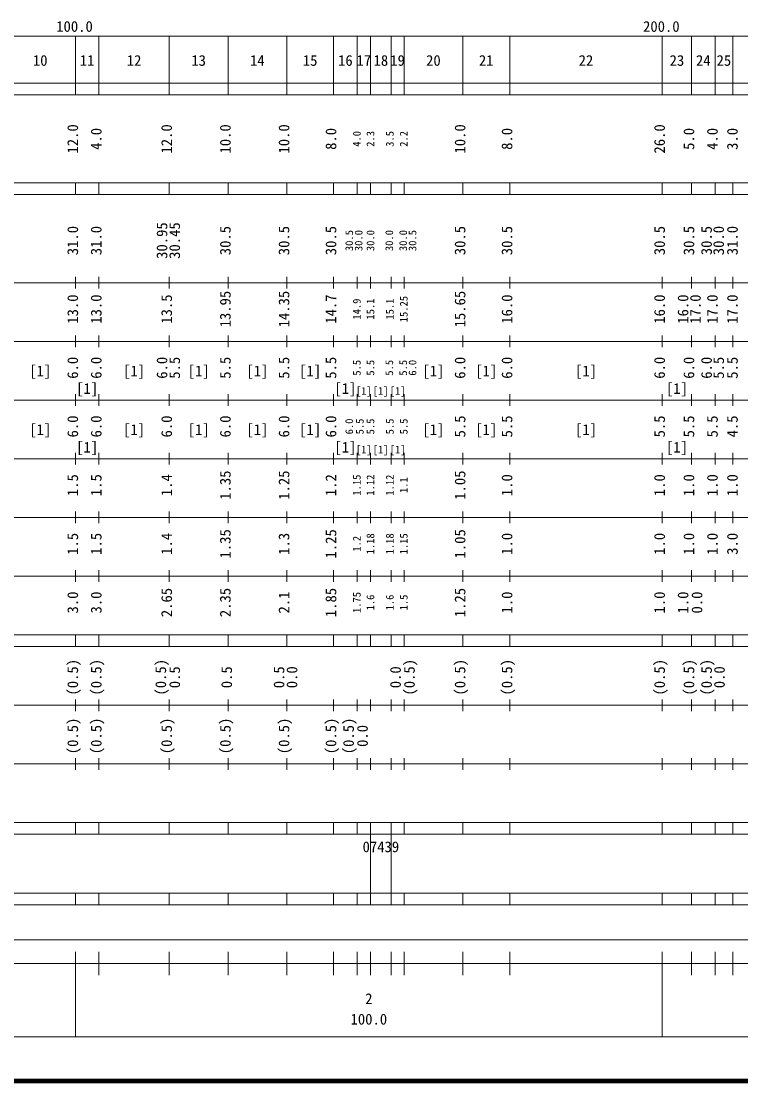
# Model space of a CAD drawing. Units: millimetres on the paper, enlarged 1000 times. Extents: x 40000 to 680000, y 20000 to 380000.
# Drawn here: x 158757 to 281386, y 20000 to 200558 of the extents above; entities that cross this region are included whole.
import ezdxf
from ezdxf.enums import TextEntityAlignment as Align

# ---------------------------------------------------------------- set-up
doc = ezdxf.new("R2010")
doc.units = ezdxf.units.MM
doc.header["$LTSCALE"] = 1000
doc.layers.add('M-TTL', color=2, linetype='Continuous', lineweight=140)
doc.layers.add('M-TTL-BAND', color=7, linetype='Continuous', lineweight=13)
doc.styles.add('ＭＳ ゴシック', font='')
doc.styles.get('ＭＳ ゴシック').set_extended_font_data('MS Gothic')

msp = doc.modelspace()

# ---------------------------------------------------------------- linework, layer by layer
at = {"layer": 'M-TTL'}
msp.add_line((40000, 20000), (680000, 20000), dxfattribs=at)
at = {"layer": 'M-TTL-BAND'}
for p, q in [((68000, 198000), (579000, 198000)), ((168000, 188000), (168000, 198000)), ((172000, 188000), (172000, 198000)), ((184000, 188000), (184000, 198000)), ((194000, 188000), (194000, 198000)), ((204000, 188000), (204000, 198000)), ((212000, 188000), (212000, 198000)), ((216000, 188000), (216000, 198000)), ((218300, 188000), (218300, 198000)), ((221800, 188000), (221800, 198000)), ((224000, 188000), (224000, 198000)), ((234000, 188000), (234000, 198000)), ((242000, 188000), (242000, 198000)), ((268000, 188000), (268000, 198000)), ((273000, 188000), (273000, 198000)), ((277000, 188000), (277000, 198000)), ((280000, 188000), (280000, 198000)), ((40000, 190000), (579000, 190000)), ((40000, 188000), (579000, 188000)), ((40000, 173000), (579000, 173000)), ((168000, 171000), (168000, 173000)), ((172000, 171000), (172000, 173000)), ((184000, 171000), (184000, 173000)), ((194000, 171000), (194000, 173000)), ((204000, 171000), (204000, 173000)), ((212000, 171000), (212000, 173000)), ((216000, 171000), (216000, 173000)), ((218300, 171000), (218300, 173000)), ((221800, 171000), (221800, 173000)), ((224000, 171000), (224000, 173000)), ((234000, 171000), (234000, 173000)), ((242000, 171000), (242000, 173000)), ((268000, 171000), (268000, 173000)), ((273000, 171000), (273000, 173000)), ((277000, 171000), (277000, 173000)), ((280000, 171000), (280000, 173000)), ((40000, 171000), (579000, 171000)), ((40000, 156000), (579000, 156000)), ((168000, 155000), (168000, 157000)), ((172000, 155000), (172000, 157000)), ((184000, 155000), (184000, 157000)), ((194000, 155000), (194000, 157000)), ((204000, 155000), (204000, 157000)), ((212000, 155000), (212000, 157000)), ((216000, 155000), (216000, 157000)), ((218300, 155000), (218300, 157000)), ((221800, 155000), (221800, 157000)), ((224000, 155000), (224000, 157000)), ((234000, 155000), (234000, 157000)), ((242000, 155000), (242000, 157000)), ((268000, 155000), (268000, 157000)), ((273000, 155000), (273000, 157000)), ((277000, 155000), (277000, 157000)), ((280000, 155000), (280000, 157000)), ((168000, 145000), (168000, 147000)), ((172000, 145000), (172000, 147000)), ((184000, 145000), (184000, 147000)), ((194000, 145000), (194000, 147000)), ((204000, 145000), (204000, 147000)), ((212000, 145000), (212000, 147000)), ((216000, 145000), (216000, 147000)), ((218300, 145000), (218300, 147000)), ((221800, 145000), (221800, 147000)), ((224000, 145000), (224000, 147000)), ((234000, 145000), (234000, 147000)), ((242000, 145000), (242000, 147000)), ((268000, 145000), (268000, 147000)), ((273000, 145000), (273000, 147000)), ((277000, 145000), (277000, 147000)), ((280000, 145000), (280000, 147000)), ((46000, 146000), (579000, 146000)), ((52000, 136000), (579000, 136000)), ((168000, 135000), (168000, 137000)), ((172000, 135000), (172000, 137000)), ((184000, 135000), (184000, 137000)), ((194000, 135000), (194000, 137000)), ((204000, 135000), (204000, 137000)), ((212000, 135000), (212000, 137000)), ((216000, 135000), (216000, 137000)), ((218300, 135000), (218300, 137000)), ((221800, 135000), (221800, 137000)), ((224000, 135000), (224000, 137000)), ((234000, 135000), (234000, 137000)), ((242000, 135000), (242000, 137000)), ((268000, 135000), (268000, 137000)), ((273000, 135000), (273000, 137000)), ((277000, 135000), (277000, 137000)), ((280000, 135000), (280000, 137000)), ((168000, 125000), (168000, 127000)), ((172000, 125000), (172000, 127000)), ((184000, 125000), (184000, 127000)), ((194000, 125000), (194000, 127000)), ((204000, 125000), (204000, 127000)), ((212000, 125000), (212000, 127000)), ((216000, 125000), (216000, 127000)), ((218300, 125000), (218300, 127000)), ((221800, 125000), (221800, 127000)), ((224000, 125000), (224000, 127000)), ((234000, 125000), (234000, 127000)), ((242000, 125000), (242000, 127000)), ((268000, 125000), (268000, 127000)), ((273000, 125000), (273000, 127000)), ((277000, 125000), (277000, 127000)), ((280000, 125000), (280000, 127000)), ((46000, 126000), (579000, 126000)), ((52000, 116000), (579000, 116000)), ((168000, 115000), (168000, 117000)), ((172000, 115000), (172000, 117000)), ((184000, 115000), (184000, 117000)), ((194000, 115000), (194000, 117000)), ((204000, 115000), (204000, 117000)), ((212000, 115000), (212000, 117000)), ((216000, 115000), (216000, 117000)), ((218300, 115000), (218300, 117000)), ((221800, 115000), (221800, 117000)), ((224000, 115000), (224000, 117000)), ((234000, 115000), (234000, 117000)), ((242000, 115000), (242000, 117000)), ((268000, 115000), (268000, 117000)), ((273000, 115000), (273000, 117000)), ((277000, 115000), (277000, 117000)), ((280000, 115000), (280000, 117000)), ((168000, 105000), (168000, 107000)), ((172000, 105000), (172000, 107000)), ((184000, 105000), (184000, 107000)), ((194000, 105000), (194000, 107000)), ((204000, 105000), (204000, 107000)), ((212000, 105000), (212000, 107000)), ((216000, 105000), (216000, 107000)), ((218300, 105000), (218300, 107000)), ((221800, 105000), (221800, 107000)), ((224000, 105000), (224000, 107000)), ((234000, 105000), (234000, 107000)), ((242000, 105000), (242000, 107000)), ((268000, 105000), (268000, 107000)), ((273000, 105000), (273000, 107000)), ((277000, 105000), (277000, 107000)), ((280000, 105000), (280000, 107000)), ((46000, 106000), (579000, 106000)), ((40000, 96000), (579000, 96000)), ((168000, 94000), (168000, 96000)), ((172000, 94000), (172000, 96000)), ((184000, 94000), (184000, 96000)), ((194000, 94000), (194000, 96000)), ((204000, 94000), (204000, 96000)), ((212000, 94000), (212000, 96000)), ((216000, 94000), (216000, 96000)), ((218300, 94000), (218300, 96000)), ((221800, 94000), (221800, 96000)), ((224000, 94000), (224000, 96000)), ((234000, 94000), (234000, 96000)), ((242000, 94000), (242000, 96000)), ((268000, 94000), (268000, 96000)), ((273000, 94000), (273000, 96000)), ((277000, 94000), (277000, 96000)), ((280000, 94000), (280000, 96000)), ((40000, 94000), (579000, 94000)), ((168000, 83000), (168000, 85000)), ((172000, 83000), (172000, 85000)), ((184000, 83000), (184000, 85000)), ((194000, 83000), (194000, 85000)), ((204000, 83000), (204000, 85000)), ((212000, 83000), (212000, 85000)), ((216000, 83000), (216000, 85000)), ((218300, 83000), (218300, 85000)), ((221800, 83000), (221800, 85000)), ((224000, 83000), (224000, 85000)), ((234000, 83000), (234000, 85000)), ((242000, 83000), (242000, 85000)), ((268000, 83000), (268000, 85000)), ((273000, 83000), (273000, 85000)), ((277000, 83000), (277000, 85000)), ((280000, 83000), (280000, 85000)), ((49000, 84000), (579000, 84000)), ((168000, 73000), (168000, 75000)), ((172000, 73000), (172000, 75000)), ((184000, 73000), (184000, 75000)), ((194000, 73000), (194000, 75000)), ((204000, 73000), (204000, 75000)), ((212000, 73000), (212000, 75000)), ((216000, 73000), (216000, 75000)), ((218300, 73000), (218300, 75000)), ((221800, 73000), (221800, 75000)), ((224000, 73000), (224000, 75000)), ((234000, 73000), (234000, 75000)), ((242000, 73000), (242000, 75000)), ((268000, 73000), (268000, 75000)), ((273000, 73000), (273000, 75000)), ((277000, 73000), (277000, 75000)), ((280000, 73000), (280000, 75000)), ((40000, 74000), (579000, 74000)), ((40000, 64000), (579000, 64000)), ((168000, 62000), (168000, 64000)), ((172000, 62000), (172000, 64000)), ((184000, 62000), (184000, 64000)), ((194000, 62000), (194000, 64000)), ((204000, 62000), (204000, 64000)), ((212000, 62000), (212000, 64000)), ((216000, 62000), (216000, 64000)), ((218300, 62000), (218300, 64000)), ((221800, 62000), (221800, 64000)), ((224000, 62000), (224000, 64000)), ((234000, 62000), (234000, 64000)), ((242000, 62000), (242000, 64000)), ((268000, 62000), (268000, 64000)), ((273000, 62000), (273000, 64000)), ((277000, 62000), (277000, 64000)), ((280000, 62000), (280000, 64000)), ((40000, 62000), (579000, 62000)), ((218300, 52000), (218300, 62000)), ((221800, 52000), (221800, 62000)), ((40000, 52000), (579000, 52000)), ((168000, 50000), (168000, 52000)), ((172000, 50000), (172000, 52000)), ((184000, 50000), (184000, 52000)), ((194000, 50000), (194000, 52000)), ((204000, 50000), (204000, 52000)), ((212000, 50000), (212000, 52000)), ((216000, 50000), (216000, 52000)), ((218300, 50000), (218300, 52000)), ((221800, 50000), (221800, 52000)), ((224000, 50000), (224000, 52000)), ((234000, 50000), (234000, 52000)), ((242000, 50000), (242000, 52000)), ((268000, 50000), (268000, 52000)), ((273000, 50000), (273000, 52000)), ((277000, 50000), (277000, 52000)), ((280000, 50000), (280000, 52000)), ((40000, 50000), (579000, 50000)), ((71000, 44000), (565000, 44000)), ((168000, 27500), (168000, 42000)), ((172000, 38000), (172000, 42000)), ((184000, 38000), (184000, 42000)), ((194000, 38000), (194000, 42000)), ((204000, 38000), (204000, 42000)), ((212000, 38000), (212000, 42000)), ((216000, 38000), (216000, 42000)), ((218300, 38000), (218300, 42000)), ((221800, 38000), (221800, 42000)), ((224000, 38000), (224000, 42000)), ((234000, 38000), (234000, 42000)), ((242000, 38000), (242000, 42000)), ((268000, 27500), (268000, 42000)), ((273000, 38000), (273000, 42000)), ((277000, 38000), (277000, 42000)), ((280000, 38000), (280000, 42000)), ((40000, 40000), (579000, 40000)), ((68000, 27500), (579000, 27500))]:
    msp.add_line(p, q, dxfattribs=at)

# ---------------------------------------------------------------- texts
at = {"layer": 'M-TTL-BAND', "style": 'ＭＳ ゴシック'}
for s, height, p in [('100.0', 1833, (167844, 198195)), ('200.0', 1833, (267844, 198195)), ('10', 1833, (162000, 192405)), ('11', 1833, (170000, 192405)), ('12', 1833, (178000, 192405)), ('13', 1833, (189000, 192405)), ('14', 1833, (199000, 192405)), ('15', 1833, (208000, 192405)), ('16', 1833, (214000, 192405)), ('17', 1833, (217150, 192405)), ('18', 1833, (220050, 192405)), ('19', 1833, (222900, 192405)), ('20', 1833, (229000, 192405)), ('21', 1833, (238000, 192405)), ('22', 1833, (255000, 192405)), ('23', 1833, (270500, 192405)), ('24', 1833, (275000, 192405)), ('25', 1833, (278500, 192405)), ('[1]', 1833, (162000, 139500)), ('[1]', 1833, (178000, 139500)), ('[1]', 1833, (189000, 139500)), ('[1]', 1833, (199000, 139500)), ('[1]', 1833, (208000, 139500)), ('[1]', 1833, (229000, 139500)), ('[1]', 1833, (238000, 139500)), ('[1]', 1833, (255000, 139500)), ('[1]', 1833, (170000, 136500)), ('[1]', 1833, (214000, 136500)), ('[1]', 1320, (217139, 136500)), ('[1]', 1320, (220000, 136500)), ('[1]', 1320, (222913, 136500)), ('[1]', 1833, (270500, 136500)), ('[1]', 1833, (162000, 129500)), ('[1]', 1833, (178000, 129500)), ('[1]', 1833, (189000, 129500)), ('[1]', 1833, (199000, 129500)), ('[1]', 1833, (208000, 129500)), ('[1]', 1833, (229000, 129500)), ('[1]', 1833, (238000, 129500)), ('[1]', 1833, (255000, 129500)), ('[1]', 1833, (170000, 126500)), ('[1]', 1833, (214000, 126500)), ('[1]', 1320, (217139, 126500)), ('[1]', 1320, (220000, 126500)), ('[1]', 1320, (222913, 126500)), ('[1]', 1833, (270500, 126500)), ('07439', 1833, (220050, 58405)), ('2', 1833, (218000, 32523)), ('100.0', 1833, (218000, 29033))]:
    msp.add_text(s, height=height, dxfattribs=at).set_placement(p, align=Align.BOTTOM_CENTER)
for s, height, p in [('12.0', 1833, (169000, 180500)), ('12.0', 1833, (185000, 180500)), ('10.0', 1833, (195000, 180500)), ('10.0', 1833, (205000, 180500)), ('10.0', 1833, (235000, 180500)), ('26.0', 1833, (269000, 180500)), ('4.0', 1833, (173000, 180500)), ('8.0', 1833, (213000, 180500)), ('4.0', 1320, (217000, 180500)), ('2.3', 1320, (219326, 180500)), ('3.5', 1320, (222628, 180500)), ('2.2', 1320, (225000, 180500)), ('8.0', 1833, (243000, 180500)), ('5.0', 1833, (274000, 180500)), ('4.0', 1833, (278000, 180500)), ('3.0', 1833, (281411, 180500)), ('30.95', 1833, (184204, 163174)), ('30.45', 1833, (186370, 163174)), ('31.0', 1833, (169000, 163174)), ('31.0', 1833, (173000, 163174)), ('30.5', 1833, (195000, 163174)), ('30.5', 1833, (205000, 163174)), ('30.5', 1833, (213000, 163174)), ('30.5', 1320, (215705, 163174)), ('30.0', 1320, (217307, 163174)), ('30.0', 1320, (219326, 163174)), ('30.0', 1320, (222528, 163174)), ('30.0', 1320, (224900, 163174)), ('30.5', 1320, (226492, 163174)), ('30.5', 1833, (235000, 163174)), ('30.5', 1833, (243000, 163174)), ('30.5', 1833, (269000, 163174)), ('30.5', 1833, (274000, 163174)), ('30.5', 1833, (277000, 163174)), ('30.0', 1833, (279065, 163174)), ('31.0', 1833, (281411, 163174)), ('13.0', 1833, (169000, 151500)), ('13.0', 1833, (173000, 151500)), ('13.5', 1833, (185000, 151500)), ('13.95', 1833, (195000, 151500)), ('14.35', 1833, (205000, 151500)), ('14.7', 1833, (213000, 151500)), ('15.25', 1320, (225000, 151500)), ('15.65', 1833, (235000, 151500)), ('16.0', 1833, (243000, 151500)), ('16.0', 1833, (269000, 151500)), ('16.0', 1833, (273000, 151500)), ('17.0', 1833, (275112, 151500)), ('17.0', 1833, (278000, 151500)), ('17.0', 1833, (281411, 151500)), ('14.9', 1320, (217000, 151500)), ('15.1', 1320, (219326, 151500)), ('15.1', 1320, (222628, 151500)), ('6.0', 1833, (169000, 141500)), ('6.0', 1833, (173000, 141500)), ('6.0', 1833, (184204, 141500)), ('5.5', 1833, (186370, 141500)), ('5.5', 1833, (195000, 141500)), ('5.5', 1833, (205000, 141500)), ('5.5', 1833, (213000, 141500)), ('5.5', 1320, (217000, 141500)), ('5.5', 1320, (219326, 141500)), ('5.5', 1320, (222528, 141500)), ('5.5', 1320, (224900, 141500)), ('6.0', 1320, (226492, 141500)), ('6.0', 1833, (235000, 141500)), ('6.0', 1833, (243000, 141500)), ('6.0', 1833, (269000, 141500)), ('6.0', 1833, (274000, 141500)), ('6.0', 1833, (277000, 141500)), ('5.5', 1833, (279065, 141500)), ('5.5', 1833, (281411, 141500)), ('6.0', 1833, (169000, 131500)), ('6.0', 1833, (173000, 131500)), ('6.0', 1833, (185000, 131500)), ('6.0', 1833, (195000, 131500)), ('6.0', 1833, (205000, 131500)), ('6.0', 1833, (213000, 131500)), ('6.0', 1320, (215705, 131500)), ('5.5', 1320, (217505, 131500)), ('5.5', 1320, (219326, 131500)), ('5.5', 1320, (222628, 131500)), ('5.5', 1320, (225000, 131500)), ('5.5', 1833, (235000, 131500)), ('5.5', 1833, (243000, 131500)), ('5.5', 1833, (269000, 131500)), ('5.5', 1833, (274000, 131500)), ('5.5', 1833, (278000, 131500)), ('4.5', 1833, (281411, 131500)), ('1.5', 1833, (169000, 121500)), ('1.5', 1833, (173000, 121500)), ('1.4', 1833, (185000, 121500)), ('1.35', 1833, (195000, 121500)), ('1.25', 1833, (205000, 121500)), ('1.2', 1833, (213000, 121500)), ('1.15', 1320, (217000, 121500)), ('1.12', 1320, (219326, 121500)), ('1.12', 1320, (222628, 121500)), ('1.05', 1833, (235000, 121500)), ('1.0', 1833, (243000, 121500)), ('1.0', 1833, (269000, 121500)), ('1.0', 1833, (274000, 121500)), ('1.0', 1833, (278000, 121500)), ('1.0', 1833, (281411, 121500)), ('1.1', 1320, (225000, 121500)), ('1.35', 1833, (195000, 111500)), ('1.25', 1833, (213000, 111500)), ('1.05', 1833, (235000, 111500)), ('1.5', 1833, (169000, 111500)), ('1.5', 1833, (173000, 111500)), ('1.4', 1833, (185000, 111500)), ('1.3', 1833, (205000, 111500)), ('1.2', 1320, (217000, 111500)), ('1.18', 1320, (219326, 111500)), ('1.18', 1320, (222628, 111500)), ('1.15', 1320, (225000, 111500)), ('1.0', 1833, (243000, 111500)), ('1.0', 1833, (269000, 111500)), ('1.0', 1833, (274000, 111500)), ('1.0', 1833, (278000, 111500)), ('3.0', 1833, (281411, 111500)), ('3.0', 1833, (169000, 101500)), ('3.0', 1833, (173000, 101500)), ('2.65', 1833, (185000, 101500)), ('2.35', 1833, (195000, 101500)), ('2.1', 1833, (205000, 101500)), ('1.85', 1833, (213000, 101500)), ('1.75', 1320, (217000, 101500)), ('1.25', 1833, (235000, 101500)), ('1.0', 1833, (243000, 101500)), ('1.0', 1833, (269000, 101500)), ('1.0', 1833, (273000, 101500)), ('0.0', 1833, (275370, 101500)), ('1.6', 1320, (219326, 101500)), ('1.6', 1320, (222628, 101500)), ('1.5', 1320, (225000, 101500)), ('(0.5)', 1833, (169000, 88764)), ('(0.5)', 1833, (173000, 88764)), ('(0.5)', 1833, (184000, 88764)), ('0.5', 1833, (186370, 88764)), ('0.5', 1833, (195227, 88764)), ('0.5', 1833, (204146, 88764)), ('0.0', 1833, (206356, 88764)), ('0.0', 1833, (224000, 88764)), ('(0.5)', 1833, (226370, 88764)), ('(0.5)', 1833, (235000, 88764)), ('(0.5)', 1833, (243000, 88764)), ('(0.5)', 1833, (269000, 88764)), ('(0.5)', 1833, (274000, 88764)), ('(0.5)', 1833, (277000, 88764)), ('0.0', 1833, (279198, 88764)), ('(0.5)', 1833, (169000, 78764)), ('(0.5)', 1833, (173000, 78764)), ('(0.5)', 1833, (185000, 78764)), ('(0.5)', 1833, (195000, 78764)), ('(0.5)', 1833, (205000, 78764)), ('(0.5)', 1833, (213000, 78764)), ('(0.5)', 1833, (216000, 78764)), ('0.0', 1833, (218370, 78764))]:
    msp.add_text(s, height=height, rotation=90, dxfattribs=at).set_placement(p, align=Align.BOTTOM_CENTER)

doc.saveas('drawing.dxf')
